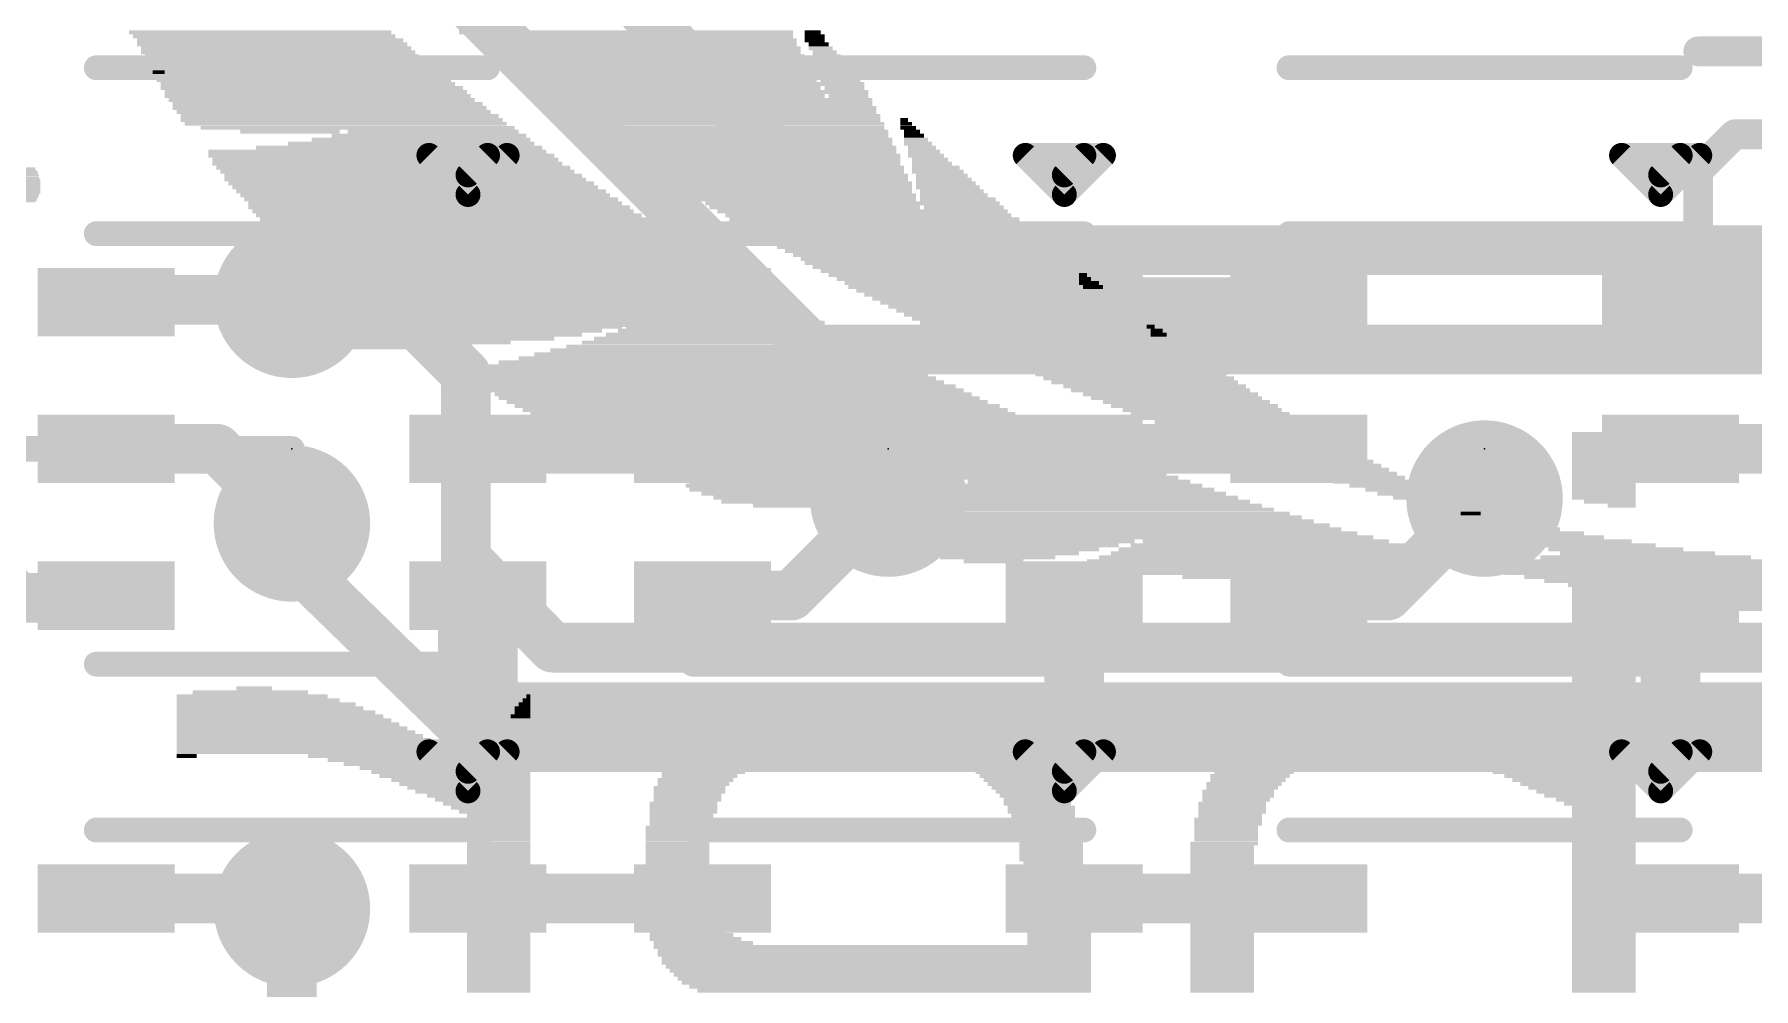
# Model space of a CAD drawing. Extents: x -6 to 62.2, y -4.9 to 32.6.
# Drawn here: x 7.32 to 16.11, y 13.24 to 18.12 of the extents above; entities that cross this region are included whole.
import ezdxf

# ---------------------------------------------------------------- set-up
doc = ezdxf.new("R2010")
doc.units = 0
for name, color, linetype in [('1', 12, 'CONTINUOUS'), ('16', 132, 'CONTINUOUS'), ('18', 110, 'CONTINUOUS'), ('21', 40, 'CONTINUOUS'), ('22', 6, 'CONTINUOUS'), ('23', 53, 'CONTINUOUS'), ('47', 253, 'CONTINUOUS')]:
    doc.layers.add(name, color=color, linetype=linetype)

# ---------------------------------------------------------------- blocks, each defined once
blk = doc.blocks.new('RECT')
blk.add_solid([(-0.5, -0.5), (0.5, -0.5), (-0.5, 0.5), (0.5, 0.5)])
blk = doc.blocks.new('ROUNDV')
at = {"const_width": 0.5}
blk.add_lwpolyline([(0, -0.25, 1), (0, 0.25, 1), (0, -0.25)], format="xyb", dxfattribs=at)

msp = doc.modelspace()

# ---------------------------------------------------------------- linework, layer by layer
at = {"layer": '1'}
for points, const_width in [([(7.698, 16.764), (7.686, 16.752)], 0.254), ([(8.636, 16.764), (7.698, 16.764)], 0.254), ([(10.734, 16.752), (9.586, 16.752)], 0.254), ([(13.782, 16.752), (12.634, 16.752)], 0.254), ([(16.83, 16.752), (15.682, 16.752)], 0.254), ([(8.255, 16.002), (7.686, 16.002)], 0.254), ([(8.636, 15.621), (8.255, 16.002)], 0.254), ([(10.734, 16.002), (9.586, 16.002)], 0.254), ([(13.782, 16.002), (12.634, 16.002)], 0.254), ([(16.83, 16.002), (15.682, 16.002)], 0.254), ([(7.239, 15.24), (6.604, 15.875)], 0.254), ([(11.684, 15.748), (11.188, 15.252)], 0.254), ([(14.732, 15.748), (14.236, 15.252)], 0.254), ([(7.686, 15.252), (7.674, 15.24)], 0.254), ([(9.586, 15.252), (9.586, 14.605)], 0.4064), ([(11.188, 15.252), (10.734, 15.252)], 0.254), ([(12.634, 15.252), (12.634, 14.605)], 0.3048), ([(14.236, 15.252), (13.782, 15.252)], 0.254), ([(15.682, 15.252), (15.682, 14.605)], 0.3048), ([(7.674, 15.24), (7.239, 15.24)], 0.254), ([(9.586, 14.605), (12.5095, 14.605)], 0.4064), ([(12.5095, 14.605), (15.6845, 14.605)], 0.4064), ([(15.6845, 14.605), (18.669, 14.605)], 0.4064), ([(12.634, 14.605), (12.5095, 14.605)], 0.3048), ([(15.682, 14.605), (15.6845, 14.605)], 0.3048), ([(8.5845, 13.704), (7.686, 13.704)], 0.254), ([(8.636, 13.6525), (8.5845, 13.704)], 0.254), ([(10.734, 13.704), (9.586, 13.704)], 0.254), ([(13.782, 13.704), (12.634, 13.704)], 0.254), ([(16.83, 13.704), (15.682, 13.704)], 0.254)]:
    msp.add_lwpolyline(points, dxfattribs=dict(at, const_width=const_width))
for points, const_width in [([(7.698, 16.8275, 1), (7.698, 16.7005)], 0.127), ([(7.7429, 16.7191, 1), (7.6531, 16.8089)], 0.127), ([(8.636, 16.7005, 1), (8.636, 16.8275)], 0.127), ([(9.586, 16.8155, 1), (9.586, 16.6885)], 0.127), ([(10.734, 16.6885, 1), (10.734, 16.8155)], 0.127), ([(12.634, 16.8155, 1), (12.634, 16.6885)], 0.127), ([(13.782, 16.6885, 1), (13.782, 16.8155)], 0.127), ([(15.682, 16.8155, 1), (15.682, 16.6885)], 0.127), ([(7.6411, 16.7969, 1), (7.7309, 16.7071)], 0.127), ([(7.686, 16.0655, 1), (7.686, 15.9385)], 0.127), ([(8.2999, 16.0469, 1), (8.2101, 15.9571)], 0.127), ([(8.255, 15.9385, 1), (8.255, 16.0655)], 0.127), ([(9.586, 16.0655, 1), (9.586, 15.9385)], 0.127), ([(10.734, 15.9385, 1), (10.734, 16.0655)], 0.127), ([(12.634, 16.0655, 1), (12.634, 15.9385)], 0.127), ([(13.782, 15.9385, 1), (13.782, 16.0655)], 0.127), ([(15.682, 16.0655, 1), (15.682, 15.9385)], 0.127), ([(11.7289, 15.7031, 1), (11.6391, 15.7929)], 0.127), ([(14.7769, 15.7031, 1), (14.6871, 15.7929)], 0.127), ([(8.5911, 15.5761, 1), (8.6809, 15.6659)], 0.127), ([(7.7309, 15.2071, 1), (7.6411, 15.2969)], 0.127), ([(9.6876, 15.252, 1), (9.4844, 15.252)], 0.2032), ([(10.734, 15.3155, 1), (10.734, 15.1885)], 0.127), ([(11.188, 15.1885, 1), (11.188, 15.3155)], 0.127), ([(12.7102, 15.252, 1), (12.5578, 15.252)], 0.1524), ([(13.782, 15.3155, 1), (13.782, 15.1885)], 0.127), ([(14.236, 15.1885, 1), (14.236, 15.3155)], 0.127), ([(15.7582, 15.252, 1), (15.6058, 15.252)], 0.1524), ([(7.1941, 15.1951, 1), (7.2839, 15.2849)], 0.127), ([(7.6291, 15.2849, 1), (7.7189, 15.1951)], 0.127), ([(7.674, 15.1765, 1), (7.674, 15.3035)], 0.127), ([(11.1431, 15.2969, 1), (11.2329, 15.2071)], 0.127), ([(14.1911, 15.2969, 1), (14.2809, 15.2071)], 0.127), ([(9.586, 14.7066, 1), (9.586, 14.5034)], 0.2032), ([(12.5095, 14.7066, 1), (12.5095, 14.5034)], 0.2032), ([(12.5095, 14.5034, 1), (12.5095, 14.7066)], 0.2032), ([(15.6845, 14.7066, 1), (15.6845, 14.5034)], 0.2032), ([(15.6845, 14.5034, 1), (15.6845, 14.7066)], 0.2032), ([(9.4844, 14.605, 1), (9.6876, 14.605)], 0.2032), ([(12.5095, 14.6812, 1), (12.5095, 14.5288)], 0.1524), ([(12.5578, 14.605, 1), (12.7102, 14.605)], 0.1524), ([(12.634, 14.5288, 1), (12.634, 14.6812)], 0.1524), ([(15.682, 14.6812, 1), (15.682, 14.5288)], 0.1524), ([(15.6058, 14.605, 1), (15.7582, 14.605)], 0.1524), ([(15.6845, 14.5288, 1), (15.6845, 14.6812)], 0.1524), ([(7.686, 13.7675, 1), (7.686, 13.6405)], 0.127), ([(8.6294, 13.7489, 1), (8.5396, 13.6591)], 0.127), ([(8.5845, 13.6405, 1), (8.5845, 13.7675)], 0.127), ([(9.586, 13.7675, 1), (9.586, 13.6405)], 0.127), ([(10.734, 13.6405, 1), (10.734, 13.7675)], 0.127), ([(12.634, 13.7675, 1), (12.634, 13.6405)], 0.127), ([(13.782, 13.6405, 1), (13.782, 13.7675)], 0.127), ([(15.682, 13.7675, 1), (15.682, 13.6405)], 0.127), ([(8.5911, 13.6076, 1), (8.6809, 13.6974)], 0.127)]:
    msp.add_lwpolyline(points, format="xyb", dxfattribs=dict(at, const_width=const_width))
at = {"layer": '16', "const_width": 0.254}
for points in [[(11.303, 16.51), (9.0805, 18.7325)], [(11.557, 17.018), (10.033, 18.669)], [(44.069, 17.018), (11.557, 17.018)], [(8.763, 16.637), (8.636, 16.764)], [(9.271, 16.637), (8.763, 16.637)], [(9.525, 16.383), (9.271, 16.637)], [(42.6695, 16.51), (11.303, 16.51)], [(9.525, 15.4432), (9.525, 16.383)], [(8.636, 15.4305), (8.636, 15.621)], [(9.6139, 14.478), (8.636, 15.4305)], [(9.9695, 14.986), (9.525, 15.4432)], [(29.718, 14.986), (9.9695, 14.986)], [(29.4005, 14.478), (9.6139, 14.478)], [(8.636, 13.081), (8.636, 13.6525)]]:
    msp.add_lwpolyline(points, dxfattribs=at)
at = {"layer": '16', "const_width": 0.127}
for points in [[(11.557, 17.0815, 1), (11.557, 16.9545)], [(11.5103, 16.9749, 1), (11.6037, 17.0611)], [(8.6809, 16.8089, 1), (8.5911, 16.7191)], [(8.763, 16.7005, 1), (8.763, 16.5735)], [(8.7181, 16.5921, 1), (8.8079, 16.6819)], [(9.3159, 16.6819, 1), (9.2261, 16.5921)], [(9.271, 16.5735, 1), (9.271, 16.7005)], [(11.303, 16.5735, 1), (11.303, 16.4465)], [(11.2581, 16.4651, 1), (11.3479, 16.5549)], [(9.5885, 16.383, 1), (9.4615, 16.383)], [(9.4801, 16.3381, 1), (9.5699, 16.4279)], [(8.6995, 15.621, 1), (8.5725, 15.621)], [(8.6803, 15.476, 1), (8.5917, 15.385)], [(9.5705, 15.4875, 1), (9.4795, 15.3989)], [(8.5725, 15.4305, 1), (8.6995, 15.4305)], [(9.4615, 15.4432, 1), (9.5885, 15.4432)], [(9.9695, 15.0495, 1), (9.9695, 14.9225)], [(9.924, 14.9417, 1), (10.015, 15.0303)], [(9.6139, 14.5415, 1), (9.6139, 14.4145)], [(9.5696, 14.4325, 1), (9.6582, 14.5235)], [(8.6995, 13.6525, 1), (8.5725, 13.6525)]]:
    msp.add_lwpolyline(points, format="xyb", dxfattribs=at)
at = {"layer": '21', "const_width": 0.127}
for points in [[(7.636, 17.95), (9.636, 17.95)], [(10.684, 17.95), (12.684, 17.95)], [(13.732, 17.95), (15.732, 17.95)], [(9.436, 17.502), (9.336, 17.502)], [(9.336, 17.502), (9.536, 17.302)], [(9.736, 17.502), (9.436, 17.502)], [(9.536, 17.302), (9.736, 17.502)], [(9.636, 17.502), (9.536, 17.402)], [(9.736, 17.502), (9.636, 17.502)], [(12.484, 17.502), (12.384, 17.502)], [(12.384, 17.502), (12.584, 17.302)], [(12.784, 17.502), (12.484, 17.502)], [(12.584, 17.302), (12.784, 17.502)], [(12.684, 17.502), (12.584, 17.402)], [(12.784, 17.502), (12.684, 17.502)], [(15.532, 17.502), (15.432, 17.502)], [(15.432, 17.502), (15.632, 17.302)], [(15.832, 17.502), (15.532, 17.502)], [(15.632, 17.302), (15.832, 17.502)], [(15.732, 17.502), (15.632, 17.402)], [(15.832, 17.502), (15.732, 17.502)], [(7.636, 17.102), (9.636, 17.102)], [(10.684, 17.102), (12.684, 17.102)], [(13.732, 17.102), (15.732, 17.102)], [(7.636, 14.902), (9.636, 14.902)], [(10.684, 14.902), (12.684, 14.902)], [(13.732, 14.902), (15.732, 14.902)], [(9.436, 14.454), (9.336, 14.454)], [(9.336, 14.454), (9.536, 14.254)], [(9.736, 14.454), (9.436, 14.454)], [(9.536, 14.254), (9.736, 14.454)], [(9.636, 14.454), (9.536, 14.354)], [(9.736, 14.454), (9.636, 14.454)], [(12.484, 14.454), (12.384, 14.454)], [(12.384, 14.454), (12.584, 14.254)], [(12.784, 14.454), (12.484, 14.454)], [(12.584, 14.254), (12.784, 14.454)], [(12.684, 14.454), (12.584, 14.354)], [(12.784, 14.454), (12.684, 14.454)], [(15.532, 14.454), (15.432, 14.454)], [(15.432, 14.454), (15.632, 14.254)], [(15.832, 14.454), (15.532, 14.454)], [(15.632, 14.254), (15.832, 14.454)], [(15.732, 14.454), (15.632, 14.354)], [(15.832, 14.454), (15.732, 14.454)], [(7.636, 14.054), (9.636, 14.054)], [(10.684, 14.054), (12.684, 14.054)], [(13.732, 14.054), (15.732, 14.054)]]:
    msp.add_lwpolyline(points, dxfattribs=at)
at = {"layer": '21', "const_width": 0.0635}
for points in [[(7.636, 17.9817, 1), (7.636, 17.9183)], [(9.636, 17.9183, 1), (9.636, 17.9817)], [(10.684, 17.9817, 1), (10.684, 17.9183)], [(12.684, 17.9183, 1), (12.684, 17.9817)], [(13.732, 17.9817, 1), (13.732, 17.9183)], [(15.732, 17.9183, 1), (15.732, 17.9817)], [(9.3585, 17.5245, 1), (9.3135, 17.4795)], [(9.336, 17.5338, 1), (9.336, 17.4703)], [(9.436, 17.5338, 1), (9.436, 17.4703)], [(9.436, 17.4703, 1), (9.436, 17.5338)], [(9.636, 17.5338, 1), (9.636, 17.4703)], [(9.6585, 17.4795, 1), (9.6135, 17.5245)], [(9.7585, 17.4795, 1), (9.7135, 17.5245)], [(9.736, 17.4703, 1), (9.736, 17.5338)], [(9.736, 17.4703, 1), (9.736, 17.5338)], [(12.4065, 17.5245, 1), (12.3615, 17.4795)], [(12.384, 17.5338, 1), (12.384, 17.4703)], [(12.484, 17.5338, 1), (12.484, 17.4703)], [(12.484, 17.4703, 1), (12.484, 17.5338)], [(12.684, 17.5338, 1), (12.684, 17.4703)], [(12.7065, 17.4795, 1), (12.6615, 17.5245)], [(12.8065, 17.4795, 1), (12.7615, 17.5245)], [(12.784, 17.4703, 1), (12.784, 17.5338)], [(12.784, 17.4703, 1), (12.784, 17.5338)], [(15.4545, 17.5245, 1), (15.4095, 17.4795)], [(15.432, 17.5338, 1), (15.432, 17.4703)], [(15.532, 17.5338, 1), (15.532, 17.4703)], [(15.532, 17.4703, 1), (15.532, 17.5338)], [(15.732, 17.5338, 1), (15.732, 17.4703)], [(15.7545, 17.4795, 1), (15.7095, 17.5245)], [(15.8545, 17.4795, 1), (15.8095, 17.5245)], [(15.832, 17.4703, 1), (15.832, 17.5338)], [(15.832, 17.4703, 1), (15.832, 17.5338)], [(9.5135, 17.4245, 1), (9.5585, 17.3795)], [(12.5615, 17.4245, 1), (12.6065, 17.3795)], [(15.6095, 17.4245, 1), (15.6545, 17.3795)], [(9.5135, 17.3245, 1), (9.5585, 17.2795)], [(9.5135, 17.2795, 1), (9.5585, 17.3245)], [(12.5615, 17.3245, 1), (12.6065, 17.2795)], [(12.5615, 17.2795, 1), (12.6065, 17.3245)], [(15.6095, 17.3245, 1), (15.6545, 17.2795)], [(15.6095, 17.2795, 1), (15.6545, 17.3245)], [(7.636, 17.1337, 1), (7.636, 17.0703)], [(9.636, 17.0703, 1), (9.636, 17.1337)], [(10.684, 17.1337, 1), (10.684, 17.0703)], [(12.684, 17.0703, 1), (12.684, 17.1337)], [(13.732, 17.1337, 1), (13.732, 17.0703)], [(15.732, 17.0703, 1), (15.732, 17.1337)], [(7.636, 14.9338, 1), (7.636, 14.8703)], [(9.636, 14.8703, 1), (9.636, 14.9338)], [(10.684, 14.9338, 1), (10.684, 14.8703)], [(12.684, 14.8703, 1), (12.684, 14.9338)], [(13.732, 14.9338, 1), (13.732, 14.8703)], [(15.732, 14.8703, 1), (15.732, 14.9338)], [(9.3585, 14.4765, 1), (9.3135, 14.4315)], [(9.336, 14.4858, 1), (9.336, 14.4223)], [(9.436, 14.4858, 1), (9.436, 14.4223)], [(9.436, 14.4223, 1), (9.436, 14.4858)], [(9.636, 14.4858, 1), (9.636, 14.4223)], [(9.6585, 14.4315, 1), (9.6135, 14.4765)], [(9.7585, 14.4315, 1), (9.7135, 14.4765)], [(9.736, 14.4223, 1), (9.736, 14.4858)], [(9.736, 14.4223, 1), (9.736, 14.4858)], [(12.4065, 14.4765, 1), (12.3615, 14.4315)], [(12.384, 14.4858, 1), (12.384, 14.4223)], [(12.484, 14.4858, 1), (12.484, 14.4223)], [(12.484, 14.4223, 1), (12.484, 14.4858)], [(12.684, 14.4858, 1), (12.684, 14.4223)], [(12.7065, 14.4315, 1), (12.6615, 14.4765)], [(12.8065, 14.4315, 1), (12.7615, 14.4765)], [(12.784, 14.4223, 1), (12.784, 14.4858)], [(12.784, 14.4223, 1), (12.784, 14.4858)], [(15.4545, 14.4765, 1), (15.4095, 14.4315)], [(15.432, 14.4858, 1), (15.432, 14.4223)], [(15.532, 14.4858, 1), (15.532, 14.4223)], [(15.532, 14.4223, 1), (15.532, 14.4858)], [(15.732, 14.4858, 1), (15.732, 14.4223)], [(15.7545, 14.4315, 1), (15.7095, 14.4765)], [(15.8545, 14.4315, 1), (15.8095, 14.4765)], [(15.832, 14.4223, 1), (15.832, 14.4858)], [(15.832, 14.4223, 1), (15.832, 14.4858)], [(9.5135, 14.3765, 1), (9.5585, 14.3315)], [(12.5615, 14.3765, 1), (12.6065, 14.3315)], [(15.6095, 14.3765, 1), (15.6545, 14.3315)], [(9.5135, 14.2765, 1), (9.5585, 14.2315)], [(9.5135, 14.2315, 1), (9.5585, 14.2765)], [(12.5615, 14.2765, 1), (12.6065, 14.2315)], [(12.5615, 14.2315, 1), (12.6065, 14.2765)], [(15.6095, 14.2765, 1), (15.6545, 14.2315)], [(15.6095, 14.2315, 1), (15.6545, 14.2765)], [(7.636, 14.0858, 1), (7.636, 14.0222)], [(9.636, 14.0222, 1), (9.636, 14.0858)], [(10.684, 14.0858, 1), (10.684, 14.0222)], [(12.684, 14.0222, 1), (12.684, 14.0858)], [(13.732, 14.0858, 1), (13.732, 14.0222)], [(15.732, 14.0222, 1), (15.732, 14.0858)]]:
    msp.add_lwpolyline(points, format="xyb", dxfattribs=at)
at = {"layer": '22', "const_width": 0.1524}
for points in [[(15.8242, 18.0335), (16.5699, 18.0335)], [(16.0106, 17.6098), (15.8242, 17.4234)], [(16.1971, 17.6098), (16.0106, 17.6098)], [(15.8242, 17.4234), (15.8242, 16.8641)], [(15.8242, 16.8641), (16.9428, 16.8641)]]:
    msp.add_lwpolyline(points, dxfattribs=at)
at = {"layer": '22', "const_width": 0.0762}
for points in [[(15.8242, 18.0716, 1), (15.8242, 17.9954)], [(16.0106, 17.6479, 1), (16.0106, 17.5717)], [(16.0376, 17.5829, 1), (15.9837, 17.6367)], [(15.8623, 17.4234, 1), (15.7861, 17.4234)], [(15.7973, 17.4503, 1), (15.8511, 17.3964)], [(15.8242, 16.9022, 1), (15.8242, 16.826)], [(15.7861, 16.8641, 1), (15.8623, 16.8641)]]:
    msp.add_lwpolyline(points, format="xyb", dxfattribs=at)
at = {"layer": '23'}
for p in [(8.636, 16.002), (11.684, 16.002), (14.732, 16.002)]:
    msp.add_point(p, dxfattribs=at)
at = {"layer": '47', "const_width": 0.13}
msp.add_lwpolyline([(8.636, 16.002), (-4.744, 16.002)], dxfattribs=at)
at = {"layer": '47', "const_width": 0.065}
msp.add_lwpolyline([(8.636, 15.9695, 1), (8.636, 16.0345)], format="xyb", dxfattribs=at)

# ---------------------------------------------------------------- block references
at = {"layer": '1', "xscale": 0.7, "yscale": 0.35}
for p in [(7.686, 16.752), (9.586, 16.752), (10.734, 16.752), (12.634, 16.752), (13.782, 16.752), (15.682, 16.752), (7.686, 16.002), (9.586, 16.002), (10.734, 16.002), (12.634, 16.002), (13.782, 16.002), (15.682, 16.002), (7.686, 15.252), (9.586, 15.252), (10.734, 15.252), (12.634, 15.252), (13.782, 15.252), (15.682, 15.252), (7.686, 13.704), (9.586, 13.704), (10.734, 13.704), (12.634, 13.704), (13.782, 13.704), (15.682, 13.704)]:
    msp.add_blockref('RECT', p, dxfattribs=at)
at = {"layer": '18', "xscale": 0.8001, "yscale": 0.8001}
for p in [(8.636, 16.764), (8.636, 16.764), (11.684, 15.748), (11.684, 15.748), (14.732, 15.748), (14.732, 15.748), (8.636, 15.621), (8.636, 15.621), (8.636, 13.6525), (8.636, 13.6525)]:
    msp.add_blockref('ROUNDV', p, dxfattribs=at)
at = {"layer": '21'}
for p, xscale, yscale in [((6.4357, 17.4054), 1.8034, 0.0063), ((6.4389, 17.399), 1.8098, 0.0064), ((6.4325, 17.4371), 1.7843, 0.0064), ((6.4325, 17.4307), 1.7843, 0.0063), ((6.4389, 17.4181), 1.797, 0.0063), ((6.4389, 17.4117), 1.797, 0.0064), ((6.4358, 17.4244), 1.7907, 0.0064), ((6.423, 17.3164), 1.8542, 0.0063), ((6.423, 17.3101), 1.8542, 0.0064), ((6.4262, 17.3292), 1.8478, 0.0063), ((6.4262, 17.3228), 1.8478, 0.0064), ((6.4294, 17.3419), 1.8415, 0.0063), ((6.4294, 17.3355), 1.8415, 0.0064), ((6.4325, 17.3545), 1.8351, 0.0063), ((6.4325, 17.3482), 1.8351, 0.0064), ((6.4357, 17.3673), 1.8288, 0.0063), ((6.4357, 17.3609), 1.8288, 0.0064), ((6.4389, 17.38), 1.8224, 0.0063), ((6.4389, 17.3736), 1.8224, 0.0064), ((6.4358, 17.3926), 1.8161, 0.0063), ((6.4358, 17.3863), 1.8161, 0.0064), ((6.3913, 17.2657), 1.8669, 0.0063), ((6.4008, 17.2783), 1.8606, 0.0063), ((6.4008, 17.272), 1.8606, 0.0064), ((6.4072, 17.2847), 1.8605, 0.0064), ((6.4103, 17.2911), 1.8542, 0.0063), ((6.4167, 17.3038), 1.8542, 0.0063), ((6.4167, 17.2974), 1.8542, 0.0064)]:
    msp.add_blockref('RECT', p, dxfattribs=dict(at, xscale=xscale, yscale=yscale))
at = {"layer": '22', "yscale": 0.0203, "rotation": 180}
for p, xscale in [((8.4734, 18.1305), 1.3411), ((8.4938, 18.1102), 1.3411), ((10.3429, 18.1305), 1.7069), ((10.3632, 18.1102), 1.6662), ((11.2979, 18.1305), 0.0813), ((11.3081, 18.1102), 0.1016), ((8.5242, 18.0899), 1.3614), ((8.5344, 18.0696), 1.3818), ((8.5547, 18.0492), 1.3818), ((8.5649, 18.0289), 1.4021), ((8.5852, 18.0086), 1.4021), ((10.3835, 18.0899), 1.6662), ((10.3937, 18.0696), 1.6459), ((10.414, 18.0492), 1.6459), ((10.4343, 18.0289), 1.6053), ((10.4546, 18.0086), 1.6053), ((11.3081, 18.0899), 0.1016), ((11.3284, 18.0696), 0.1016), ((11.3386, 18.0492), 0.1219), ((11.369, 18.0086), 0.1422), ((11.3589, 18.0289), 0.1219), ((8.6157, 17.9883), 1.4224), ((7.9553, 17.9273), 0.061), ((8.6665, 17.968), 1.3614), ((8.7173, 17.9476), 1.3005), ((8.7782, 17.9273), 1.2192), ((10.4648, 17.9883), 1.585), ((10.4953, 17.968), 1.5646), ((10.5054, 17.9476), 1.5443), ((10.5258, 17.9273), 1.5443), ((11.3792, 17.9883), 0.1626), ((11.3995, 17.968), 0.1626), ((11.4198, 17.9273), 0.2032), ((11.4097, 17.9476), 0.1829), ((8.6766, 17.907), 1.5037), ((8.697, 17.8867), 1.5037), ((8.7173, 17.8664), 1.5037), ((8.7376, 17.846), 1.5443), ((10.5562, 17.907), 1.524), ((10.5664, 17.8867), 1.5037), ((10.6985, 17.8664), 1.7272), ((10.607, 17.846), 1.463), ((11.4402, 17.907), 0.2032), ((11.4402, 17.8867), 0.2032), ((11.4605, 17.846), 0.2032), ((8.7579, 17.8257), 1.5443), ((8.7681, 17.8054), 1.5646), ((8.7884, 17.7851), 1.5646), ((8.8189, 17.7648), 1.585), ((8.829, 17.7444), 1.6053), ((10.7391, 17.8257), 1.6866), ((10.6375, 17.8054), 1.4427), ((10.7798, 17.7851), 1.6459), ((10.7899, 17.7648), 1.6256), ((10.8102, 17.7444), 1.6256), ((11.4808, 17.8054), 0.2032), ((8.8494, 17.7241), 1.6053), ((8.8798, 17.7038), 1.6256), ((8.89, 17.6835), 1.6459), ((8.9103, 17.6632), 1.6459), ((10.8306, 17.7241), 1.585), ((10.8509, 17.7038), 1.585), ((10.8712, 17.6835), 1.5443), ((10.8915, 17.6632), 1.5443), ((11.7754, 17.6632), 0.061), ((11.7653, 17.6835), 0.0406), ((8.9713, 17.6428), 1.6053), ((8.6258, 17.6225), 0.508), ((9.2964, 17.5819), 1.1176), ((9.337, 17.6022), 0.9957), ((9.3574, 17.6225), 0.8738), ((10.9118, 17.6428), 1.5037), ((10.9322, 17.6225), 1.5037), ((10.9423, 17.6022), 1.4834), ((10.9728, 17.5819), 1.463), ((11.7856, 17.6428), 0.0813), ((11.8059, 17.6225), 0.0813), ((11.8262, 17.5819), 0.1219), ((11.8161, 17.6022), 0.1016), ((9.0729, 17.5209), 1.7272), ((9.0932, 17.5006), 1.7678), ((9.1135, 17.4803), 1.7678), ((9.1846, 17.5412), 1.463), ((9.2456, 17.5616), 1.2598), ((10.983, 17.5616), 1.4427), ((11.0134, 17.5412), 1.4224), ((11.0236, 17.5209), 1.4021), ((11.0541, 17.5006), 1.3818), ((11.0642, 17.4803), 1.3614), ((11.8364, 17.5616), 0.1422), ((11.8567, 17.5412), 0.1422), ((11.8669, 17.5209), 0.1626), ((11.877, 17.5006), 0.1829), ((11.8974, 17.4803), 0.1829), ((9.1237, 17.46), 1.7882), ((9.1542, 17.4396), 1.8085), ((9.1745, 17.4193), 1.8085), ((9.205, 17.399), 1.8288), ((11.0846, 17.46), 1.3208), ((11.1049, 17.4396), 1.3208), ((11.1252, 17.4193), 1.2802), ((11.1455, 17.399), 1.2802), ((11.9075, 17.46), 0.2032), ((11.9278, 17.4396), 0.2438), ((11.938, 17.4193), 0.2642), ((11.9583, 17.399), 0.2642), ((9.2151, 17.3787), 1.8491), ((9.2456, 17.3584), 1.8694), ((9.2659, 17.338), 1.8694), ((9.2964, 17.3177), 1.8898), ((11.1658, 17.3787), 1.2395), ((11.1963, 17.3584), 1.2192), ((11.2065, 17.338), 1.1989), ((11.2268, 17.3177), 1.1582), ((11.9685, 17.3787), 0.2845), ((11.9786, 17.3584), 0.3048), ((11.9888, 17.338), 0.3251), ((12.0091, 17.3177), 0.3251), ((9.3167, 17.2974), 1.8898), ((9.3472, 17.2771), 1.9101), ((9.3675, 17.2568), 1.9101), ((9.3878, 17.2364), 1.9507), ((9.4082, 17.2161), 1.9507), ((11.2471, 17.2974), 1.1582), ((11.2674, 17.2771), 1.1176), ((11.5011, 17.2568), 1.5037), ((11.3081, 17.2364), 1.077), ((11.5519, 17.2161), 1.4834), ((12.0193, 17.2974), 0.3454), ((12.0396, 17.2771), 0.3861), ((12.0701, 17.2364), 0.4064), ((9.4386, 17.1958), 1.971), ((9.4691, 17.1755), 1.9914), ((9.4894, 17.1552), 1.9914), ((9.5199, 17.1348), 2.0117), ((11.5824, 17.1958), 1.463), ((11.6129, 17.1755), 1.4834), ((11.6434, 17.1552), 1.463), ((11.6738, 17.1348), 1.4427), ((9.5402, 17.1145), 2.0117), ((9.5707, 17.0942), 2.032), ((9.6012, 17.0739), 2.0523), ((9.6215, 17.0536), 2.0523), ((11.6942, 17.1145), 1.4427), ((11.7246, 17.0942), 1.4224), ((11.7653, 17.0739), 1.4224), ((11.7856, 17.0536), 1.4224), ((9.652, 17.0332), 2.0726), ((9.6723, 17.0129), 2.0726), ((9.7028, 16.9926), 2.093), ((9.7333, 16.9723), 2.1133), ((9.7536, 16.952), 2.1133), ((11.8161, 17.0332), 1.4021), ((11.8364, 17.0129), 1.3614), ((11.8669, 16.9926), 1.3411), ((11.8974, 16.9723), 1.3208), ((11.9075, 16.952), 1.3005), ((9.7942, 16.9316), 2.1133), ((9.8247, 16.9113), 2.1336), ((9.8552, 16.891), 2.1539), ((9.8755, 16.8707), 2.1539), ((11.938, 16.9316), 1.2802), ((11.9685, 16.9113), 1.2598), ((11.9888, 16.891), 1.2192), ((12.0193, 16.8707), 1.1989), ((12.6898, 16.8707), 0.061), ((12.6797, 16.891), 0.0406), ((9.906, 16.8504), 2.1742), ((9.9365, 16.83), 2.1946), ((9.9771, 16.8097), 2.1946), ((9.9974, 16.7894), 2.1946), ((12.0498, 16.8504), 1.1786), ((12.0599, 16.83), 1.1582), ((12.0904, 16.8097), 1.1379), ((12.2022, 16.7894), 1.2802), ((12.7102, 16.8504), 0.1016), ((12.7305, 16.83), 0.1016), ((12.7406, 16.8097), 0.1219), ((10.0279, 16.7691), 2.2149), ((10.0584, 16.7488), 2.2352), ((10.099, 16.7284), 2.2352), ((10.1295, 16.7081), 2.2555), ((10.1498, 16.6878), 2.2555), ((12.1412, 16.7691), 1.077), ((12.2631, 16.7488), 1.2395), ((12.2936, 16.7284), 1.2192), ((12.3241, 16.7081), 1.1989), ((12.3444, 16.6878), 1.1582), ((12.7813, 16.7691), 0.1626), ((10.1905, 16.6675), 2.2555), ((10.221, 16.6472), 2.2758), ((9.7231, 16.6268), 1.1989), ((9.6825, 16.6065), 1.077), ((10.8712, 16.6065), 1.1379), ((10.8712, 16.6268), 1.0566), ((12.3749, 16.6675), 1.1379), ((12.3952, 16.6472), 1.0973), ((12.4257, 16.6268), 1.077), ((12.446, 16.6065), 1.0363), ((13.0251, 16.6268), 0.0406), ((13.0556, 16.6065), 0.061), ((9.652, 16.5862), 0.9347), ((9.591, 16.5659), 0.7722), ((9.5504, 16.5456), 0.4064), ((10.8204, 16.5252), 1.5646), ((10.8407, 16.5456), 1.4427), ((10.8509, 16.5659), 1.3411), ((10.861, 16.5862), 1.2395), ((12.4765, 16.5862), 1.016), ((12.507, 16.5659), 0.955), ((12.5374, 16.5456), 0.9347), ((12.5578, 16.5252), 0.8941), ((13.0962, 16.5456), 0.1422), ((13.0658, 16.5862), 0.0813), ((13.0861, 16.5659), 0.1219), ((13.1166, 16.5252), 0.1829), ((10.6782, 16.4236), 2.2555), ((10.729, 16.444), 2.0726), ((10.7594, 16.4643), 1.9304), ((10.7798, 16.4846), 1.8085), ((10.8001, 16.5049), 1.6866), ((12.5781, 16.5049), 0.8534), ((12.6086, 16.4846), 0.8331), ((12.639, 16.4643), 0.7722), ((12.8118, 16.444), 1.0363), ((12.8422, 16.4236), 1.016), ((13.1572, 16.4846), 0.2235), ((13.1369, 16.5049), 0.1829), ((13.1674, 16.4643), 0.2438), ((10.6578, 16.4033), 2.3774), ((10.6883, 16.383), 2.3978), ((10.729, 16.3627), 2.3978), ((10.7696, 16.3424), 2.3978), ((12.8829, 16.4033), 1.016), ((12.9235, 16.383), 0.9754), ((12.9642, 16.3627), 0.9754), ((12.9946, 16.3424), 0.955), ((10.8102, 16.322), 2.4384), ((10.8509, 16.3017), 2.4384), ((10.8915, 16.2814), 2.4384), ((10.922, 16.2611), 2.4587), ((13.0454, 16.322), 0.9347), ((13.0759, 16.3017), 0.9144), ((13.1267, 16.2814), 0.8941), ((13.1572, 16.2611), 0.8738), ((10.9626, 16.2408), 2.4587), ((11.0134, 16.2204), 2.479), ((11.0541, 16.2001), 2.479), ((11.0947, 16.1798), 2.479), ((11.1455, 16.1595), 2.4994), ((13.208, 16.2408), 0.8534), ((13.2486, 16.2204), 0.8534), ((13.2893, 16.2001), 0.8128), ((13.3299, 16.1798), 0.8128), ((13.3807, 16.1595), 0.7925), ((11.176, 16.1392), 2.5197), ((11.2166, 16.1188), 2.5197), ((11.2674, 16.0985), 2.54), ((11.3081, 16.0782), 2.54), ((13.4214, 16.1392), 0.7518), ((13.462, 16.1188), 0.7518), ((13.5128, 16.0985), 0.7315), ((13.5534, 16.0782), 0.6909), ((15.3416, 16.0782), 0.3251), ((11.3589, 16.0579), 2.5603), ((11.3995, 16.0376), 2.5603), ((11.4503, 16.0172), 2.5806), ((11.491, 15.9969), 2.5806), ((13.6042, 16.0579), 0.6706), ((13.655, 16.0376), 0.6502), ((13.7058, 16.0172), 0.6299), ((13.7465, 15.9969), 0.5893), ((15.3416, 16.0579), 0.3251), ((15.3416, 16.0376), 0.3251), ((15.3416, 16.0172), 0.3251), ((15.3416, 15.9969), 0.3251), ((11.5418, 15.9766), 2.601), ((11.5926, 15.9563), 2.5806), ((11.6434, 15.936), 2.601), ((10.6578, 15.9156), 0.5486), ((12.0091, 15.9156), 1.9914), ((13.7973, 15.9766), 0.569), ((13.8481, 15.9563), 0.5486), ((13.8989, 15.936), 0.5283), ((13.9497, 15.9156), 0.508), ((15.3416, 15.9766), 0.3251), ((15.3416, 15.9563), 0.3251), ((15.3416, 15.936), 0.3251), ((15.3416, 15.9156), 0.3251), ((10.5664, 15.8953), 0.2845), ((11.3284, 15.814), 1.3614), ((11.369, 15.8344), 1.4021), ((11.9685, 15.8547), 2.3978), ((11.9786, 15.875), 2.2555), ((11.999, 15.8953), 2.1336), ((12.6695, 15.814), 1.2395), ((12.6594, 15.8344), 1.1379), ((14.0005, 15.8953), 0.4877), ((14.0614, 15.875), 0.447), ((14.1122, 15.8547), 0.4267), ((14.1529, 15.8344), 0.3861), ((14.2138, 15.814), 0.3454), ((15.3416, 15.8953), 0.3251), ((15.3416, 15.875), 0.3251), ((15.3416, 15.8547), 0.3251), ((15.3416, 15.8344), 0.3251), ((15.3416, 15.814), 0.3251), ((11.3081, 15.7937), 1.2802), ((11.2979, 15.7734), 1.1379), ((11.2776, 15.7531), 0.9754), ((11.2268, 15.7328), 0.7925), ((12.7102, 15.7328), 1.6459), ((12.7, 15.7531), 1.5443), ((12.6898, 15.7734), 1.4427), ((12.6797, 15.7937), 1.3411), ((14.2748, 15.7937), 0.3048), ((14.3256, 15.7734), 0.2845), ((14.3866, 15.7531), 0.2438), ((14.4577, 15.7328), 0.2235), ((15.3416, 15.7937), 0.3251), ((15.3416, 15.7734), 0.3251), ((15.3416, 15.7531), 0.3251), ((15.3721, 15.7328), 0.2642), ((11.1963, 15.7124), 0.4064), ((12.7203, 15.6515), 2.1539), ((12.7203, 15.6718), 2.032), ((12.7102, 15.6921), 1.8898), ((12.7102, 15.7124), 1.7678), ((14.5186, 15.7124), 0.1829), ((14.5796, 15.6921), 0.1422), ((14.6609, 15.6718), 0.1016), ((14.7422, 15.6515), 0.1422), ((15.433, 15.7124), 0.1422), ((12.7305, 15.5702), 2.7026), ((12.7102, 15.5905), 2.5806), ((12.8016, 15.5499), 2.7229), ((12.7203, 15.6108), 2.4384), ((12.7203, 15.6312), 2.2758), ((14.8133, 15.6312), 0.2032), ((14.8844, 15.6108), 0.2642), ((14.9657, 15.5905), 0.3048), ((15.047, 15.5702), 0.3861), ((15.1181, 15.5499), 0.447), ((12.2326, 15.5296), 1.4224), ((12.2428, 15.5092), 1.2395), ((12.2428, 15.4889), 1.0363), ((12.2428, 15.4686), 0.8331), ((13.655, 15.4686), 1.6662), ((13.6347, 15.4889), 1.5443), ((13.6246, 15.5092), 1.4021), ((13.6144, 15.5296), 1.2598), ((15.2197, 15.5296), 0.5283), ((15.301, 15.5092), 0.6096), ((15.4026, 15.4889), 0.6909), ((15.5143, 15.4686), 0.7925), ((12.2428, 15.4483), 0.5893), ((12.2225, 15.428), 0.3048), ((13.523, 15.3873), 1.8898), ((14.5999, 15.4076), 3.9624), ((13.6754, 15.428), 1.9507), ((13.6652, 15.4483), 1.8085), ((15.9512, 15.3873), 2.4384), ((15.5346, 15.428), 1.5646), ((15.555, 15.4483), 1.077), ((13.3807, 15.367), 1.4427), ((13.3198, 15.3467), 0.2642), ((16.4084, 15.367), 3.1496), ((16.4592, 15.3467), 3.048), ((16.51, 15.3264), 2.9464), ((16.571, 15.306), 2.8245), ((16.5913, 15.2857), 2.8245), ((16.5913, 15.2654), 2.8245), ((15.3416, 15.2451), 0.3251), ((15.3416, 15.2248), 0.3251), ((15.3416, 15.2044), 0.3251), ((16.764, 15.2451), 2.479), ((16.8351, 15.2248), 2.3368), ((16.9062, 15.2044), 2.1539), ((15.3416, 15.1841), 0.3251), ((15.3416, 15.1638), 0.3251), ((15.3416, 15.1435), 0.3251), ((15.3416, 15.1232), 0.3251), ((16.9977, 15.1841), 1.971), ((15.3416, 15.1028), 0.3251), ((15.3416, 15.0825), 0.3251), ((15.3416, 15.0622), 0.3251), ((15.3416, 15.0419), 0.3251), ((15.3416, 15.0216), 0.3251), ((15.3416, 15.0012), 0.3251), ((15.3416, 14.9809), 0.3251), ((15.3416, 14.9606), 0.3251), ((15.3416, 14.9403), 0.3251), ((15.3416, 14.92), 0.3251), ((15.3416, 14.8996), 0.3251), ((15.3416, 14.8793), 0.3251), ((15.3416, 14.859), 0.3251), ((8.4226, 14.7574), 0.5893), ((8.443, 14.7777), 0.1829), ((11.5113, 14.7574), 0.6706), ((14.1427, 14.7574), 0.6096), ((14.1326, 14.7777), 0.4267), ((15.3416, 14.8387), 0.3251), ((15.3416, 14.8184), 0.3251), ((15.3416, 14.798), 0.3251), ((15.3416, 14.7777), 0.3251), ((15.3416, 14.7574), 0.3251), ((8.4328, 14.7371), 0.7722), ((8.4633, 14.7168), 0.8331), ((8.5039, 14.6964), 0.9144), ((8.5242, 14.6761), 0.955), ((9.8146, 14.6761), 0.0813), ((9.8247, 14.6964), 0.061), ((9.8349, 14.7168), 0.0406), ((9.845, 14.7371), 0.0203), ((11.5214, 14.6761), 1.3818), ((11.5214, 14.6964), 1.3005), ((11.5214, 14.7168), 1.1786), ((11.5214, 14.7371), 0.9754), ((14.1834, 14.6761), 1.0566), ((14.163, 14.6964), 0.9754), ((14.163, 14.7168), 0.8941), ((14.1529, 14.7371), 0.7518), ((15.3416, 14.7371), 0.3251), ((15.3416, 14.7168), 0.3251), ((15.3416, 14.6964), 0.3251), ((15.3416, 14.6761), 0.3251), ((8.5547, 14.6558), 1.016), ((8.575, 14.6355), 1.0566), ((8.5954, 14.6152), 1.0973), ((8.6157, 14.5948), 1.1379), ((9.7841, 14.5948), 0.1422), ((9.7942, 14.6152), 0.1219), ((9.8044, 14.6355), 0.1016), ((9.8146, 14.6558), 0.0813), ((11.5316, 14.5948), 1.6866), ((11.5316, 14.6152), 1.6053), ((11.5316, 14.6355), 1.5646), ((11.5316, 14.6558), 1.4834), ((14.2138, 14.5948), 1.3614), ((14.2037, 14.6152), 1.3005), ((14.2037, 14.6355), 1.2192), ((14.1834, 14.6558), 1.1379), ((15.3416, 14.6558), 0.3251), ((15.3416, 14.6355), 0.3251), ((15.3416, 14.6152), 0.3251), ((15.3416, 14.5948), 0.3251), ((8.636, 14.5745), 1.1786), ((8.6563, 14.5542), 1.2192), ((8.6766, 14.5339), 1.2598), ((8.697, 14.5136), 1.3005), ((8.7173, 14.4932), 1.3411), ((9.7434, 14.4932), 0.2235), ((9.7536, 14.5339), 0.2032), ((9.7536, 14.5136), 0.2032), ((9.7638, 14.5542), 0.1829), ((9.7739, 14.5745), 0.1626), ((11.5316, 14.5136), 1.8491), ((11.5418, 14.4932), 1.8694), ((11.5316, 14.5339), 1.8085), ((11.5316, 14.5542), 1.7678), ((11.5316, 14.5745), 1.7272), ((14.2545, 14.4932), 1.6459), ((14.2443, 14.5136), 1.585), ((14.2342, 14.5339), 1.524), ((14.2342, 14.5542), 1.4834), ((14.224, 14.5745), 1.4224), ((15.3416, 14.5745), 0.3251), ((15.3416, 14.5542), 0.3251), ((15.3416, 14.5339), 0.3251), ((15.3416, 14.5136), 0.3251), ((15.3416, 14.4932), 0.3251), ((8.7274, 14.4729), 1.3614), ((8.7478, 14.4526), 1.4021), ((8.0975, 14.4323), 0.1016), ((9.1034, 14.4323), 0.7722), ((9.1745, 14.412), 0.7112), ((9.7028, 14.412), 0.3048), ((9.713, 14.4323), 0.2845), ((9.7231, 14.4526), 0.2642), ((9.7333, 14.4729), 0.2438), ((10.8204, 14.412), 0.5486), ((11.5316, 14.4526), 1.9304), ((10.8915, 14.4323), 0.6502), ((11.5418, 14.4729), 1.9101), ((12.1818, 14.4323), 0.6706), ((12.253, 14.412), 0.569), ((13.6042, 14.412), 0.4674), ((13.6449, 14.4323), 0.508), ((14.2646, 14.4729), 1.7069), ((13.6855, 14.4526), 0.5486), ((14.7625, 14.4526), 0.7518), ((15.0063, 14.4323), 0.9957), ((15.047, 14.412), 0.9144), ((15.3416, 14.4729), 0.3251), ((15.3416, 14.4526), 0.3251), ((9.3777, 14.3916), 0.955), ((9.4183, 14.3713), 0.8738), ((9.4488, 14.351), 0.8128), ((9.4691, 14.3307), 0.7722), ((10.7493, 14.3713), 0.447), ((10.7391, 14.351), 0.4267), ((10.7188, 14.3307), 0.3861), ((10.7798, 14.3916), 0.4674), ((12.2834, 14.3916), 0.508), ((12.3241, 14.3713), 0.4674), ((12.3444, 14.351), 0.4267), ((12.3647, 14.3307), 0.4267), ((13.5331, 14.3307), 0.4064), ((13.5636, 14.3713), 0.4267), ((13.5534, 14.351), 0.4064), ((13.5941, 14.3916), 0.447), ((15.0774, 14.3916), 0.8534), ((15.1079, 14.3713), 0.7925), ((15.1384, 14.351), 0.7315), ((15.1689, 14.3307), 0.6706), ((9.4996, 14.3104), 0.7112), ((9.5199, 14.29), 0.6706), ((9.5402, 14.2697), 0.6299), ((9.5606, 14.2494), 0.5893), ((9.591, 14.2291), 0.5283), ((10.668, 14.2697), 0.3658), ((10.668, 14.2494), 0.3658), ((10.6578, 14.2291), 0.3454), ((10.6985, 14.3104), 0.3861), ((10.6883, 14.29), 0.3658), ((12.3749, 14.3104), 0.4064), ((12.3952, 14.29), 0.4064), ((12.4054, 14.2697), 0.3861), ((12.4155, 14.2494), 0.3658), ((12.4358, 14.2291), 0.3658), ((13.4722, 14.2494), 0.3658), ((13.4722, 14.2291), 0.3658), ((13.5026, 14.29), 0.3861), ((13.4925, 14.2697), 0.3658), ((13.523, 14.3104), 0.3861), ((15.1892, 14.3104), 0.6299), ((15.2095, 14.29), 0.5893), ((15.2298, 14.2697), 0.5486), ((15.2502, 14.2494), 0.508), ((15.2705, 14.2291), 0.4674), ((9.6114, 14.2088), 0.4877), ((9.6317, 14.1884), 0.447), ((9.652, 14.1681), 0.4064), ((9.6723, 14.1478), 0.3658), ((10.6375, 14.1884), 0.3454), ((10.6375, 14.1681), 0.3454), ((10.6375, 14.1478), 0.3454), ((10.6578, 14.2088), 0.3454), ((12.446, 14.2088), 0.3454), ((12.446, 14.1884), 0.3454), ((12.4663, 14.1681), 0.3454), ((12.4663, 14.1478), 0.3454), ((13.4417, 14.1884), 0.3454), ((13.4417, 14.1681), 0.3454), ((13.4417, 14.1478), 0.3454), ((13.462, 14.2088), 0.3454), ((15.301, 14.2088), 0.4064), ((15.3213, 14.1884), 0.3658), ((15.3416, 14.1681), 0.3251), ((15.3416, 14.1478), 0.3251), ((9.6926, 14.1275), 0.3251), ((9.6926, 14.1072), 0.3251), ((9.6926, 14.0868), 0.3251), ((9.6926, 14.0665), 0.3251), ((10.6172, 14.0665), 0.3454), ((10.6274, 14.1275), 0.3251), ((10.6274, 14.1072), 0.3251), ((10.6274, 14.0868), 0.3251), ((12.4866, 14.0868), 0.3454), ((12.4765, 14.1275), 0.3251), ((12.4765, 14.1072), 0.3251), ((12.4968, 14.0665), 0.3251), ((13.4112, 14.0665), 0.3251), ((13.4214, 14.1072), 0.3454), ((13.4214, 14.0868), 0.3454), ((13.4315, 14.1275), 0.3251), ((15.3416, 14.1275), 0.3251), ((15.3416, 14.1072), 0.3251), ((15.3416, 14.0868), 0.3251), ((15.3416, 14.0665), 0.3251), ((9.6926, 14.0462), 0.3251), ((9.6926, 14.0259), 0.3251), ((9.6926, 14.0056), 0.3251), ((9.6926, 13.9852), 0.3251), ((9.6926, 13.9649), 0.3251), ((10.607, 14.0462), 0.3251), ((10.607, 14.0259), 0.3251), ((10.607, 14.0056), 0.3251), ((10.607, 13.9852), 0.3251), ((10.607, 13.9649), 0.3251), ((12.4968, 14.0462), 0.3251), ((12.4968, 14.0259), 0.3251), ((12.4968, 14.0056), 0.3251), ((12.5171, 13.9852), 0.3251), ((12.5171, 13.9649), 0.3251), ((13.401, 13.9852), 0.3454), ((13.3909, 13.9649), 0.3251), ((13.4112, 14.0462), 0.3251), ((13.4112, 14.0259), 0.3251), ((13.4112, 14.0056), 0.3251), ((15.3416, 14.0462), 0.3251), ((15.3416, 14.0259), 0.3251), ((15.3416, 14.0056), 0.3251), ((15.3416, 13.9852), 0.3251), ((15.3416, 13.9649), 0.3251), ((9.6926, 13.9446), 0.3251), ((9.6926, 13.9243), 0.3251), ((9.6926, 13.904), 0.3251), ((9.6926, 13.8836), 0.3251), ((10.607, 13.9446), 0.3251), ((10.607, 13.9243), 0.3251), ((10.607, 13.904), 0.3251), ((10.607, 13.8836), 0.3251), ((12.5171, 13.9446), 0.3251), ((12.5171, 13.9243), 0.3251), ((12.5171, 13.904), 0.3251), ((12.5273, 13.8836), 0.3048), ((13.3909, 13.9446), 0.3251), ((13.3909, 13.9243), 0.3251), ((13.3909, 13.904), 0.3251), ((13.3909, 13.8836), 0.3251), ((15.3416, 13.9446), 0.3251), ((15.3416, 13.9243), 0.3251), ((15.3416, 13.904), 0.3251), ((15.3416, 13.8836), 0.3251), ((9.6926, 13.8633), 0.3251), ((9.6926, 13.843), 0.3251), ((9.6926, 13.8227), 0.3251), ((9.6926, 13.8024), 0.3251), ((10.607, 13.8633), 0.3251), ((10.607, 13.843), 0.3251), ((10.607, 13.8227), 0.3251), ((10.607, 13.8024), 0.3251), ((12.5273, 13.8633), 0.3048), ((12.5374, 13.843), 0.3251), ((12.5374, 13.8227), 0.3251), ((12.5374, 13.8024), 0.3251), ((13.3909, 13.8633), 0.3251), ((13.3909, 13.843), 0.3251), ((13.3909, 13.8227), 0.3251), ((13.3909, 13.8024), 0.3251), ((15.3416, 13.8633), 0.3251), ((15.3416, 13.843), 0.3251), ((15.3416, 13.8227), 0.3251), ((15.3416, 13.8024), 0.3251), ((9.6926, 13.782), 0.3251), ((9.6926, 13.7617), 0.3251), ((9.6926, 13.7414), 0.3251), ((9.6926, 13.7211), 0.3251), ((9.6926, 13.7008), 0.3251), ((10.607, 13.7414), 0.3251), ((10.607, 13.7211), 0.3251), ((10.607, 13.7008), 0.3251), ((10.5969, 13.782), 0.3048), ((10.5969, 13.7617), 0.3048), ((12.5374, 13.782), 0.3251), ((12.5374, 13.7617), 0.3251), ((12.5374, 13.7414), 0.3251), ((12.5374, 13.7211), 0.3251), ((12.5374, 13.7008), 0.3251), ((13.3909, 13.782), 0.3251), ((13.3909, 13.7617), 0.3251), ((13.3909, 13.7414), 0.3251), ((13.3909, 13.7211), 0.3251), ((13.3909, 13.7008), 0.3251), ((15.3416, 13.782), 0.3251), ((15.3416, 13.7617), 0.3251), ((15.3416, 13.7414), 0.3251), ((15.3416, 13.7211), 0.3251), ((15.3416, 13.7008), 0.3251), ((9.6926, 13.6804), 0.3251), ((9.6926, 13.6601), 0.3251), ((9.6926, 13.6398), 0.3251), ((9.6926, 13.6195), 0.3251), ((10.607, 13.6804), 0.3251), ((10.607, 13.6601), 0.3251), ((10.6172, 13.6398), 0.3454), ((10.6172, 13.6195), 0.3454), ((12.5374, 13.6804), 0.3251), ((12.5476, 13.6601), 0.3048), ((12.5476, 13.6398), 0.3048), ((12.5476, 13.6195), 0.3048), ((13.3909, 13.6804), 0.3251), ((13.3909, 13.6601), 0.3251), ((13.3909, 13.6398), 0.3251), ((13.3909, 13.6195), 0.3251), ((15.3416, 13.6804), 0.3251), ((15.3416, 13.6601), 0.3251), ((15.3416, 13.6398), 0.3251), ((15.3416, 13.6195), 0.3251), ((9.6926, 13.5992), 0.3251), ((9.6926, 13.5788), 0.3251), ((9.6926, 13.5585), 0.3251), ((9.6926, 13.5382), 0.3251), ((10.6172, 13.5992), 0.3454), ((10.6274, 13.5788), 0.3658), ((10.6477, 13.5585), 0.3658), ((10.6578, 13.5382), 0.3861), ((12.5476, 13.5992), 0.3048), ((12.5578, 13.5788), 0.3251), ((12.5578, 13.5585), 0.3251), ((12.5578, 13.5382), 0.3251), ((13.3909, 13.5992), 0.3251), ((13.3909, 13.5788), 0.3251), ((13.3909, 13.5585), 0.3251), ((13.3909, 13.5382), 0.3251), ((15.3416, 13.5992), 0.3251), ((15.3416, 13.5788), 0.3251), ((15.3416, 13.5585), 0.3251), ((15.3416, 13.5382), 0.3251), ((9.6926, 13.5179), 0.3251), ((9.6926, 13.4976), 0.3251), ((9.6926, 13.4772), 0.3251), ((9.6926, 13.4569), 0.3251), ((9.6926, 13.4366), 0.3251), ((10.6985, 13.4976), 0.4674), ((10.6782, 13.5179), 0.4267), ((10.7391, 13.4772), 0.508), ((11.6027, 13.4569), 2.2352), ((11.6129, 13.4366), 2.2149), ((12.5578, 13.5179), 0.3251), ((12.5578, 13.4976), 0.3251), ((12.5578, 13.4772), 0.3251), ((13.3909, 13.5179), 0.3251), ((13.3909, 13.4976), 0.3251), ((13.3909, 13.4772), 0.3251), ((13.3909, 13.4569), 0.3251), ((13.3909, 13.4366), 0.3251), ((15.3416, 13.5179), 0.3251), ((15.3416, 13.4976), 0.3251), ((15.3416, 13.4772), 0.3251), ((15.3416, 13.4569), 0.3251), ((15.3416, 13.4366), 0.3251), ((9.6926, 13.4163), 0.3251), ((9.6926, 13.396), 0.3251), ((9.6926, 13.3756), 0.3251), ((9.6926, 13.3553), 0.3251), ((11.6129, 13.4163), 2.2149), ((11.623, 13.396), 2.1946), ((11.623, 13.3756), 2.1946), ((11.6332, 13.3553), 2.1742), ((13.3909, 13.4163), 0.3251), ((13.3909, 13.396), 0.3251), ((13.3909, 13.3756), 0.3251), ((13.3909, 13.3553), 0.3251), ((15.3416, 13.4163), 0.3251), ((15.3416, 13.396), 0.3251), ((15.3416, 13.3756), 0.3251), ((15.3416, 13.3553), 0.3251), ((9.6926, 13.335), 0.3251), ((9.6926, 13.3147), 0.3251), ((9.6926, 13.2944), 0.3251), ((9.6926, 13.274), 0.3251), ((11.6434, 13.335), 2.1539), ((11.6535, 13.3147), 2.1336), ((11.6637, 13.2944), 2.1133), ((11.6738, 13.274), 2.093), ((13.3909, 13.335), 0.3251), ((13.3909, 13.3147), 0.3251), ((13.3909, 13.2944), 0.3251), ((13.3909, 13.274), 0.3251), ((15.3416, 13.335), 0.3251), ((15.3416, 13.3147), 0.3251), ((15.3416, 13.2944), 0.3251), ((15.3416, 13.274), 0.3251), ((9.6926, 13.2537), 0.3251), ((9.6926, 13.2334), 0.3251), ((11.6942, 13.2537), 2.0523), ((11.7145, 13.2334), 2.0117), ((13.3909, 13.2537), 0.3251), ((13.3909, 13.2334), 0.3251), ((15.3416, 13.2537), 0.3251), ((15.3416, 13.2334), 0.3251)]:
    msp.add_blockref('RECT', p, dxfattribs=dict(at, xscale=xscale))

doc.saveas('drawing.dxf')
